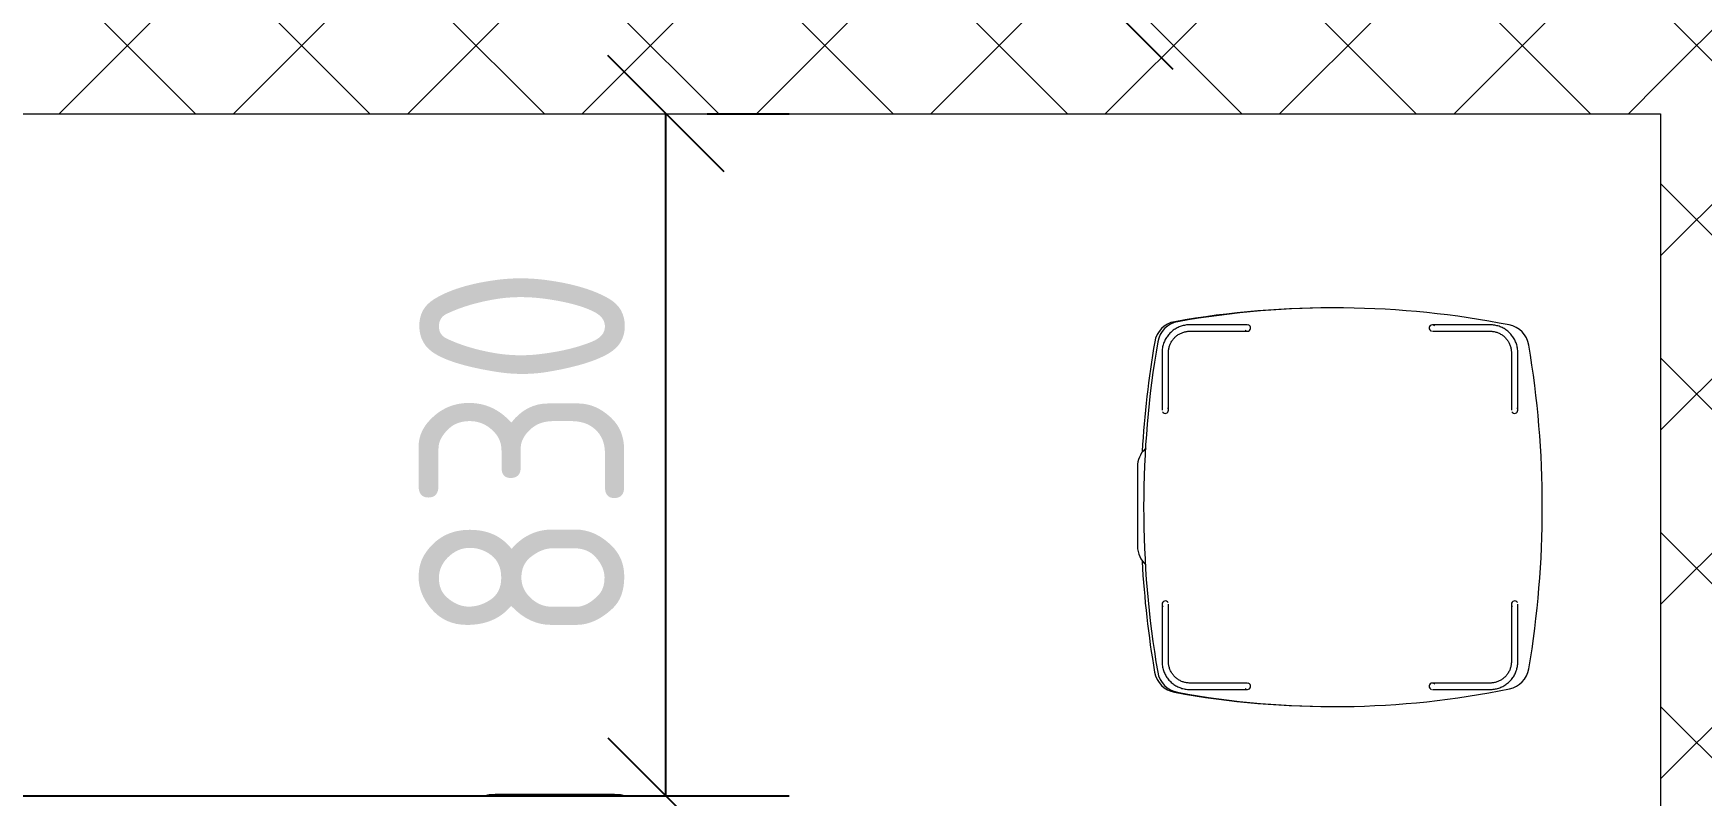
# Model space of a CAD drawing. Header units: millimetres. Extents: x -174154 to -170572, y -111302 to -109817.
# Drawn here: x -172479.88 to -172459.59, y -110582.94 to -110573.66 of the extents above; entities that cross this region are included whole.
import ezdxf

# ---------------------------------------------------------------- set-up
doc = ezdxf.new("R2010")
doc.units = ezdxf.units.MM
doc.linetypes.add('ACAD_ISO02W100', pattern=[15, 12, -3])
doc.layers.get('Defpoints').update_dxf_attribs({"color": 70})
for name, color, linetype, lineweight in [('!Подложка', 252, 'ACAD_ISO02W100', 25), ('Обобщенные модели', 7, 'Continuous', 18), ('Размеры', 7, 'Continuous', 9), ('Специальное оборудование', 7, 'Continuous', 18), ('Стены разрез', 7, 'Continuous', 40)]:
    doc.layers.add(name, color=color, linetype=linetype, lineweight=lineweight)
doc.styles.add('GOST Common', font='GOST Common.ttf', dxfattribs={"width": 0.9, "height": 250})
doc.dimstyles.new('ADSK_Проверочный', dxfattribs={"dimscale": 304.8, "dimtxt": 251.4287490705518, "dimasz": 0.4639107611548557, "dimexe": 0.4921259842519685, "dimexo": 0.4921259842519685, "dimgap": 0.1640419947506562, "dimtad": 1, "dimdec": 0, "dimdsep": 46, "dimtxsty": 'GOST Common', "dimblk1": 'OBLIQUE', "dimblk2": 'OBLIQUE', "dimsah": 1, "dimcen": 0.09, "dimazin": 0, "dimtfac": 1, "dimtdec": 4, "dimtix": 1, "dimtmove": 0, "dimatfit": 3, "dimfxl": 1, "dimtvp": 1, "dimtolj": 1, "dimtzin": 0, "dimarcsym": 2})
pattern_1 = [(45, (30280.00000000015, 12304.99999999978), (-106.0660171779821, 106.0660171779821), []), (135, (30280.00000000015, 12304.99999999978), (-106.0660171779821, -106.0660171779821), [])]

# ---------------------------------------------------------------- blocks, each defined once
blk = doc.blocks.new('Medical_All_ARJO_Bedside-Cabinet - Medical_All_ARJO_Bedside-Cabinet-V1-В_АР_ПЭ_02 Этаж')
at = {"layer": 'Обобщенные модели'}
for p, q in [((-137.0000000000035, 216.4161831667518), (-188.0000000000092, 216.4161831667518)), ((-188.0000000000092, 208.5838168333119), (-137.0000000000035, 208.5838168333119)), ((188.0000000000006, 216.4161831667518), (137.0000000000035, 216.4161831667518)), ((137.0000000000035, 208.5838168333119), (188.0000000000006, 208.5838168333119)), ((-221.9161831667245, 182.5000000000365), (-221.9161831667245, 131.5000000000308)), ((-214.083816833289, 131.5000000000308), (-214.083816833289, 182.5000000000365)), ((214.0838168332803, 182.5000000000321), (214.0838168332803, 131.5000000000308)), ((221.9161831667245, 131.5000000000308), (221.9161831667245, 182.5000000000321)), ((-221.9161831667245, -131.4999999999701), (-221.9161831667245, -182.4999999999672)), ((-214.083816833289, -182.4999999999672), (-214.083816833289, -131.4999999999701)), ((214.0838168332803, -131.4999999999701), (214.0838168332803, -182.4999999999715)), ((221.9161831667245, -182.4999999999715), (221.9161831667245, -131.4999999999701)), ((-137.0000000000035, -208.5838168332469), (-188.0000000000092, -208.5838168332469)), ((-188.0000000000092, -216.4161831666911), (-137.0000000000035, -216.4161831666911)), ((188.0000000000006, -208.5838168332469), (137.0000000000035, -208.5838168332469)), ((137.0000000000035, -216.4161831666911), (188.0000000000006, -216.4161831666911)), ((-72.30106814644323, -235.7113078510162), (-70.50252531694098, -237.5098506805184)), ((-49.28932188134465, -246.296647244922), (47.66725973091008, -246.2966472449216))]:
    blk.add_line(p, q, dxfattribs=at)
at = {"layer": 'Обобщенные модели', "flags": 128}
for points in [[(-188.0000000000092, 216.4161831667518), (-189.3562855829952, 216.3890538377519), (-190.7104013983803, 216.3077092518892), (-192.0601811497075, 216.1722795431497), (-193.4034654773229, 215.982981370181), (-194.7381054128611, 215.7401175696749), (-196.0619658171142, 215.4440766719057), (-197.3729287958625, 215.0953322791517), (-198.6688970879839, 214.6944423080518), (-199.9477974206784, 214.2420480970459), (-201.2075838262215, 213.7388733803537), (-202.4462409151242, 213.185723130191), (-203.661787100245, 212.5834822689674), (-204.8522777670172, 211.933114253572), (-206.0158083843183, 211.2356595341066), (-207.1505175513811, 210.492233889329), (-208.2545899755831, 209.7040266416845), (-209.3262593765657, 208.872298754635), (-210.3638113119115, 207.9983808153641), (-211.3655859198558, 207.0836709061552), (-212.3299805747197, 206.1296323677331), (-213.2554524507754, 205.1377914582401), (-214.1405209904555, 204.1097349115568), (-214.9837702728956, 203.0471073988447), (-215.783851279136, 201.9516088974392), (-216.5394840502242, 200.8249919712591), (-217.2494597349425, 199.6690589670426), (-217.9126425236269, 198.4856591310188), (-218.5279714653044, 197.2766856504798), (-219.0944621649276, 196.0440726250841), (-219.6112083582181, 194.7897919727451), (-220.0773833614872, 193.5158502749277), (-220.492241394198, 192.2242855665926), (-220.8551187719815, 190.917164075757), (-221.1654349684529, 189.5965769179644), (-221.4226935438872, 188.264636750962), (-221.6264829394543, 186.9234743948815), (-221.776477135568, 185.5752354233911), (-221.8724361735417, 184.2220767312354), (-221.9142065393656, 182.8661630836674), (-221.9161831667245, 182.5000000000365)], [(-214.083816833289, 182.5000000000365), (-214.0629525619534, 183.5430744682405), (-214.0003931263037, 184.5844802398096), (-213.8962386081252, 185.6225512876622), (-213.7506556323933, 186.6556269195655), (-213.5638771008361, 187.6820544348852), (-213.3362018192549, 188.7001917685484), (-213.067994019529, 189.7084101180231), (-212.7596827769299, 190.705096549021), (-212.4117613236695, 191.6886565758663), (-212.0247862598543, 192.6575167123321), (-211.5993766630389, 193.6101269888818), (-211.1362130978363, 194.5449634322835), (-210.6360365271249, 195.4605305036416), (-210.0996471267425, 196.3553634909705), (-209.5279030052943, 197.2280308523588), (-208.9217188314158, 198.0771365061982), (-208.282064370455, 198.9013220645757), (-207.6099629331312, 199.69926900641), (-206.906489738335, 200.4697007868167), (-206.1727701931287, 201.2113848792951), (-205.4099780922752, 201.9231347475173), (-204.6193337404, 202.6038117435207), (-203.8021019998064, 203.2523269293238), (-202.9595902669436, 203.8676428189613), (-202.0931463808706, 204.4487750382805), (-201.2041564669644, 204.9947938996949), (-200.294042719442, 205.5048258895016), (-199.3642611261612, 205.9780550653178), (-198.4162991393305, 206.4137243614156), (-197.4516732958949, 206.8111367998575), (-196.4719267914378, 207.1696566055201), (-195.4786270113647, 207.4887102231967), (-194.4733630234163, 207.7677872351496), (-193.4577430355556, 208.0064411777041), (-192.4333918230928, 208.2042902554565), (-191.4019481294492, 208.3610179520927), (-190.3650620445099, 208.4763735367241), (-189.3243923648187, 208.5501724650296), (-188.2816039398609, 208.5822966744663), (-188.0000000000092, 208.5838168333119)], [(-118.0000000000078, 216.4161831667518), (-118.0151979734456, 216.4161831667518), (-118.0607675802558, 216.4161831667518), (-118.1366359187741, 216.4161831667518), (-118.2426816158641, 216.4161831667518), (-118.3787350210198, 216.4161831667518), (-118.5445784778182, 216.4161831667518), (-118.7399466721004, 216.4161831667518), (-118.9645270564379, 216.4161831667518), (-119.217960350123, 216.4161831667518), (-119.4998411139543, 216.4161831667518), (-119.8097183988225, 216.4161831667518), (-120.1470964672029, 216.4161831667518), (-120.5114355861347, 216.4161831667518), (-120.9021528907513, 216.4161831667518), (-121.3186233167238, 216.4161831667518), (-121.7601806002074, 216.4161831667518), (-122.2261183437367, 216.4161831667518), (-122.7156911463327, 216.4161831667518), (-123.2281157959298, 216.4161831667518), (-123.7625725224087, 216.4161831667518), (-124.3182063090184, 216.4161831667518), (-124.8941282602275, 216.4161831667518), (-125.48941702378, 216.4161831667518), (-126.1031202646337, 216.4161831667518), (-126.7342561885107, 216.4161831667518), (-127.3818151125831, 216.4161831667518), (-128.0447610807038, 216.4161831667518), (-128.7220335207477, 216.4161831667518), (-129.4125489412907, 216.4161831667518), (-130.1152026649517, 216.4161831667518), (-130.8288705956654, 216.4161831667518), (-131.552411016996, 216.4161831667518), (-132.2846664186138, 216.4161831667518), (-133.0244653480663, 216.4161831667518), (-133.7706242849016, 216.4161831667518), (-134.521949533979, 216.4161831667518), (-135.2772391351872, 216.4161831667518), (-136.0352847862703, 216.4161831667518), (-136.7948737759011, 216.4161831667518), (-137.0000000000035, 216.4161831667518)], [(-137.0000000000035, 208.5838168333119), (-136.2402026504594, 208.5838168333119), (-135.4816208145899, 208.5838168333119), (-134.7254680615088, 208.5838168333119), (-133.9729540743359, 208.5838168333119), (-133.225282714896, 208.5838168333119), (-132.4836500978884, 208.5838168333119), (-131.7492426772866, 208.5838168333119), (-131.023235348298, 208.5838168333119), (-130.306789567775, 208.5838168333119), (-129.6010514961445, 208.5838168333119), (-128.9071501637509, 208.5838168333119), (-128.2261956647192, 208.5838168333119), (-127.5592773809761, 208.5838168333119), (-126.9074622395088, 208.5838168333119), (-126.2717930054983, 208.5838168333119), (-125.6532866141148, 208.5838168333119), (-125.0529325436527, 208.5838168333119), (-124.4716912325521, 208.5838168333119), (-123.910492542906, 208.5838168333119), (-123.3702342729122, 208.5838168333119), (-122.8517807205586, 208.5838168333119), (-122.3559613009234, 208.5838168333119), (-121.8835692193072, 208.5838168333119), (-121.4353602022863, 208.5838168333119), (-121.0120512886525, 208.5838168333119), (-120.6143196823794, 208.5838168333119), (-120.2428016691927, 208.5838168333119), (-119.8980915986486, 208.5838168333119), (-119.5807409333419, 208.5838168333119), (-119.2912573666293, 208.5838168333119), (-119.0301040104618, 208.5838168333119), (-118.7976986545127, 208.5838168333119), (-118.5944130977545, 208.5838168333119), (-118.4205725537304, 208.5838168333119), (-118.2764551302241, 208.5838168333119), (-118.1622913843656, 208.5838168333119), (-118.0782639537899, 208.5838168333119), (-118.0245072644702, 208.5838168333119), (-118.0011073156347, 208.5838168333119)], [(117.9999999999992, 208.5838168333119), (118.0151979734456, 208.5838168333119), (118.0607675802558, 208.5838168333119), (118.1366359187827, 208.5838168333119), (118.2426816158728, 208.5838168333119), (118.3787350210198, 208.5838168333119), (118.5445784778182, 208.5838168333119), (118.7399466721004, 208.5838168333119), (118.9645270564379, 208.5838168333119), (119.2179603501143, 208.5838168333119), (119.4998411139456, 208.5838168333119), (119.8097183988225, 208.5838168333119), (120.1470964671943, 208.5838168333119), (120.5114355861261, 208.5838168333119), (120.9021528907426, 208.5838168333119), (121.3186233167152, 208.5838168333119), (121.7601806001987, 208.5838168333119), (122.226118343728, 208.5838168333119), (122.715691146324, 208.5838168333119), (123.2281157959211, 208.5838168333119), (123.7625725224087, 208.5838168333119), (124.3182063090184, 208.5838168333119), (124.8941282602275, 208.5838168333119), (125.4894170237713, 208.5838168333119), (126.103120264625, 208.5838168333119), (126.734256188502, 208.5838168333119), (127.3818151125744, 208.5838168333119), (128.0447610807038, 208.5838168333119), (128.722033520739, 208.5838168333119), (129.4125489412821, 208.5838168333119), (130.115202664943, 208.5838168333119), (130.8288705956654, 208.5838168333119), (131.552411016996, 208.5838168333119), (132.2846664186051, 208.5838168333119), (133.0244653480663, 208.5838168333119), (133.7706242848929, 208.5838168333119), (134.521949533979, 208.5838168333119), (135.2772391351785, 208.5838168333119), (136.0352847862617, 208.5838168333119), (136.7948737758925, 208.5838168333119), (137.0000000000035, 208.5838168333119)], [(137.0000000000035, 216.4161831667518), (136.2402026504594, 216.4161831667518), (135.4816208145812, 216.4161831667518), (134.7254680615175, 216.4161831667518), (133.9729540743272, 216.4161831667518), (133.225282714896, 216.4161831667518), (132.4836500978884, 216.4161831667518), (131.7492426772779, 216.4161831667518), (131.023235348298, 216.4161831667518), (130.306789567775, 216.4161831667518), (129.6010514961359, 216.4161831667518), (128.9071501637509, 216.4161831667518), (128.2261956647105, 216.4161831667518), (127.5592773809674, 216.4161831667518), (126.9074622395088, 216.4161831667518), (126.2717930054983, 216.4161831667518), (125.6532866141148, 216.4161831667518), (125.052932543644, 216.4161831667518), (124.4716912325434, 216.4161831667518), (123.9104925428973, 216.4161831667518), (123.3702342729122, 216.4161831667518), (122.85178072055, 216.4161831667518), (122.3559613009234, 216.4161831667518), (121.8835692193159, 216.4161831667518), (121.4353602022776, 216.4161831667518), (121.0120512886525, 216.4161831667518), (120.6143196823794, 216.4161831667518), (120.2428016691841, 216.4161831667518), (119.8980915986486, 216.4161831667518), (119.5807409333332, 216.4161831667518), (119.2912573666206, 216.4161831667518), (119.0301040104618, 216.4161831667518), (118.7976986545041, 216.4161831667518), (118.5944130977545, 216.4161831667518), (118.4205725537304, 216.4161831667518), (118.2764551302241, 216.4161831667518), (118.162291384357, 216.4161831667518), (118.0782639537812, 216.4161831667518), (118.0245072644702, 216.4161831667518), (118.001107315626, 216.4161831667518)], [(221.9161831667245, 182.5000000000321), (221.8890538377203, 183.8562855830224), (221.8077092518663, 185.2104013984032), (221.6722795431268, 186.5601811497347), (221.4829813701538, 187.9034654773544), (221.2401175696477, 189.2381054128883), (220.9440766718742, 190.5619658171458), (220.5953322791158, 191.8729287958898), (220.1944423080289, 193.1688970880154), (219.7420480970143, 194.4477974207057), (219.2388733803265, 195.707583826253), (218.6857231301681, 196.9462409151471), (218.0834822689359, 198.1617871002722), (217.4331142535404, 199.3522777670444), (216.7356595340707, 200.5158083843498), (215.9922338892975, 201.6505175514084), (215.2040266416486, 202.7545899756103), (214.3722987546034, 203.8262593765973), (213.4983808153369, 204.863811311943), (212.5836709061323, 205.865585919883), (211.6296323676972, 206.8299805747426), (210.6377914582129, 207.7554524507983), (209.6097349115209, 208.6405209904828), (208.5471073988132, 209.4837702729229), (207.4516088974033, 210.2838512791589), (206.3249919712232, 211.0394840502558), (205.169058967011, 211.7494597349698), (203.9856591309828, 212.4126425236584), (202.7766856504482, 213.0279714653316), (201.5440726250568, 213.5944621649505), (200.2897919727178, 214.1112083582366), (199.0158502749048, 214.5773833615144), (197.7242855665611, 214.9922413942209), (196.4171640757254, 215.3551187720088), (195.0965769179284, 215.6654349684758), (193.7646367509304, 215.9226935439144), (192.4234743948413, 216.1264829394729), (191.0752354233595, 216.2764771355952), (189.7220767312038, 216.372436173569), (188.3661630836401, 216.4142065393928), (188.0000000000006, 216.4161831667518)], [(188.0000000000006, 208.5838168333119), (189.0430744682089, 208.562952561972), (190.0844802397824, 208.5003931263309), (191.1225512876393, 208.3962386081438), (192.1556269195339, 208.2506556324205), (193.1820544348493, 208.063877100859), (194.2001917685169, 207.8362018192821), (195.2084101179915, 207.5679940195563), (196.2050965489937, 207.2596827769572), (197.1886565758348, 206.9117613236924), (198.1575167123049, 206.5247862598815), (199.1101269888546, 206.0993766630704), (200.0449634322476, 205.6362130978549), (200.9605305036143, 205.1360365271522), (201.8553634909303, 204.5996471267654), (202.7280308523316, 204.0279030053173), (203.5771365061709, 203.4217188314387), (204.4013220645398, 202.7820643704866), (205.1992690063828, 202.1099629331497), (205.9697007867851, 201.4064897383666), (206.7113848792678, 200.6727701931603), (207.4231347474814, 199.9099780922981), (208.1038117434891, 199.1193337404229), (208.7523269292879, 198.3021019998293), (209.367642818934, 197.4595902669708), (209.9487750382489, 196.5931463808935), (210.4947938996633, 195.7041564669873), (211.0048258894701, 194.7940427194692), (211.4780550652862, 193.8642611261885), (211.9137243613927, 192.9162991393534), (212.3111367998302, 191.9516732959178), (212.6696566054929, 190.9719267914651), (212.9887102231652, 189.9786270113876), (213.267787235118, 188.9733630234522), (213.5064411776769, 187.9577430355828), (213.7042902554293, 186.93339182312), (213.8610179520655, 185.9019481294721), (213.9763735366926, 184.8650620445328), (214.0501724650067, 183.8243923648417), (214.0822966744391, 182.7816039398881), (214.0838168332803, 182.5000000000321)], [(-221.9161831667245, 131.5000000000308), (-221.9161831667245, 130.7402026504866), (-221.9161831667245, 129.9816208146214), (-221.9161831667245, 129.2254680615404), (-221.9161831667245, 128.4729540743631), (-221.9161831667245, 127.7252827149233), (-221.9161831667245, 126.9836500979156), (-221.9161831667245, 126.2492426773138), (-221.9161831667245, 125.5232353483253), (-221.9161831667245, 124.8067895678066), (-221.9161831667245, 124.1010514961675), (-221.9161831667245, 123.4071501637781), (-221.9161831667245, 122.7261956647421), (-221.9161831667245, 122.0592773810033), (-221.9161831667245, 121.407462239536), (-221.9161831667245, 120.7717930055299), (-221.9161831667245, 120.1532866141464), (-221.9161831667245, 119.5529325436842), (-221.9161831667245, 118.971691232575), (-221.9161831667245, 118.4104925429332), (-221.9161831667245, 117.8702342729394), (-221.9161831667245, 117.3517807205859), (-221.9161831667245, 116.8559613009507), (-221.9161831667245, 116.3835692193431), (-221.9161831667245, 115.9353602023135), (-221.9161831667245, 115.512051288684), (-221.9161831667245, 115.114319682411), (-221.9161831667245, 114.74280166922), (-221.9161831667245, 114.3980915986802), (-221.9161831667245, 114.0807409333691), (-221.9161831667245, 113.7912573666565), (-221.9161831667245, 113.5301040104933), (-221.9161831667245, 113.29769865454), (-221.9161831667245, 113.0944130977861), (-221.9161831667245, 112.920572553762), (-221.9161831667245, 112.7764551302513), (-221.9161831667245, 112.6622913843885), (-221.9161831667245, 112.5782639538171), (-221.9161831667245, 112.5245072644974), (-221.9161831667245, 112.5011073156619)], [(-214.083816833289, 112.5000000000307), (-214.083816833289, 112.5151979734728), (-214.083816833289, 112.5607675802831), (-214.083816833289, 112.63663591881), (-214.083816833289, 112.7426816158957), (-214.083816833289, 112.8787350210514), (-214.083816833289, 113.0445784778454), (-214.083816833289, 113.2399466721276), (-214.083816833289, 113.4645270564651), (-214.083816833289, 113.7179603501545), (-214.083816833289, 113.9998411139772), (-214.083816833289, 114.3097183988541), (-214.083816833289, 114.6470964672259), (-214.083816833289, 115.0114355861533), (-214.083816833289, 115.4021528907785), (-214.083816833289, 115.8186233167511), (-214.083816833289, 116.2601806002303), (-214.083816833289, 116.7261183437639), (-214.083816833289, 117.2156911463556), (-214.083816833289, 117.7281157959527), (-214.083816833289, 118.262572522436), (-214.083816833289, 118.8182063090456), (-214.083816833289, 119.394128260259), (-214.083816833289, 119.9894170238072), (-214.083816833289, 120.6031202646523), (-214.083816833289, 121.2342561885379), (-214.083816833289, 121.8818151126103), (-214.083816833289, 122.5447610807311), (-214.083816833289, 123.2220335207749), (-214.083816833289, 123.9125489413137), (-214.083816833289, 124.6152026649746), (-214.083816833289, 125.3288705956969), (-214.083816833289, 126.0524110170233), (-214.083816833289, 126.7846664186367), (-214.083816833289, 127.5244653480935), (-214.083816833289, 128.2706242849288), (-214.083816833289, 129.0219495340062), (-214.083816833289, 129.7772391352101), (-214.083816833289, 130.5352847862932), (-214.083816833289, 131.294873775924), (-214.083816833289, 131.5000000000308)], [(214.0838168332803, 131.5000000000308), (214.0838168332803, 130.7402026504823), (214.0838168332803, 129.9816208146171), (214.0838168332803, 129.2254680615404), (214.0838168332803, 128.4729540743588), (214.0838168332803, 127.7252827149233), (214.0838168332803, 126.9836500979156), (214.0838168332803, 126.2492426773138), (214.0838168332803, 125.5232353483253), (214.0838168332803, 124.8067895678022), (214.0838168332803, 124.1010514961675), (214.0838168332803, 123.4071501637781), (214.0838168332803, 122.7261956647421), (214.0838168332803, 122.0592773810033), (214.0838168332803, 121.407462239536), (214.0838168332803, 120.7717930055256), (214.0838168332803, 120.153286614142), (214.0838168332803, 119.5529325436799), (214.0838168332803, 118.9716912325707), (214.0838168332803, 118.4104925429332), (214.0838168332803, 117.8702342729394), (214.0838168332803, 117.3517807205859), (214.0838168332803, 116.8559613009507), (214.0838168332803, 116.3835692193431), (214.0838168332803, 115.9353602023135), (214.0838168332803, 115.512051288684), (214.0838168332803, 115.114319682411), (214.0838168332803, 114.7428016692156), (214.0838168332803, 114.3980915986802), (214.0838168332803, 114.0807409333691), (214.0838168332803, 113.7912573666522), (214.0838168332803, 113.530104010489), (214.0838168332803, 113.2976986545357), (214.0838168332803, 113.0944130977818), (214.0838168332803, 112.9205725537577), (214.0838168332803, 112.776455130247), (214.0838168332803, 112.6622913843885), (214.0838168332803, 112.5782639538128), (214.0838168332803, 112.5245072644931), (214.0838168332803, 112.5011073156619)], [(221.9161831667245, 112.5000000000307), (221.9161831667245, 112.5151979734728), (221.9161831667245, 112.5607675802831), (221.9161831667245, 112.63663591881), (221.9161831667245, 112.7426816158957), (221.9161831667245, 112.8787350210514), (221.9161831667245, 113.0445784778454), (221.9161831667245, 113.2399466721276), (221.9161831667245, 113.4645270564651), (221.9161831667245, 113.7179603501502), (221.9161831667245, 113.9998411139772), (221.9161831667245, 114.3097183988541), (221.9161831667245, 114.6470964672259), (221.9161831667245, 115.0114355861533), (221.9161831667245, 115.4021528907785), (221.9161831667245, 115.8186233167467), (221.9161831667245, 116.2601806002303), (221.9161831667245, 116.7261183437596), (221.9161831667245, 117.2156911463556), (221.9161831667245, 117.7281157959527), (221.9161831667245, 118.262572522436), (221.9161831667245, 118.8182063090456), (221.9161831667245, 119.394128260259), (221.9161831667245, 119.9894170238072), (221.9161831667245, 120.6031202646523), (221.9161831667245, 121.2342561885379), (221.9161831667245, 121.8818151126103), (221.9161831667245, 122.5447610807311), (221.9161831667245, 123.2220335207749), (221.9161831667245, 123.9125489413093), (221.9161831667245, 124.6152026649746), (221.9161831667245, 125.3288705956969), (221.9161831667245, 126.0524110170233), (221.9161831667245, 126.7846664186367), (221.9161831667245, 127.5244653480935), (221.9161831667245, 128.2706242849288), (221.9161831667245, 129.0219495340062), (221.9161831667245, 129.7772391352101), (221.9161831667245, 130.5352847862932), (221.9161831667245, 131.294873775924), (221.9161831667245, 131.5000000000308)], [(-221.9161831667245, -112.4999999999701), (-221.9161831667245, -112.5151979734122), (-221.9161831667245, -112.5607675802181), (-221.9161831667245, -112.636635918745), (-221.9161831667245, -112.742681615835), (-221.9161831667245, -112.8787350209864), (-221.9161831667245, -113.0445784777805), (-221.9161831667245, -113.2399466720627), (-221.9161831667245, -113.4645270564002), (-221.9161831667245, -113.7179603500852), (-221.9161831667245, -113.9998411139166), (-221.9161831667245, -114.3097183987891), (-221.9161831667245, -114.6470964671609), (-221.9161831667245, -115.0114355860927), (-221.9161831667245, -115.4021528907135), (-221.9161831667245, -115.8186233166818), (-221.9161831667245, -116.2601806001653), (-221.9161831667245, -116.7261183436989), (-221.9161831667245, -117.2156911462907), (-221.9161831667245, -117.728115795892), (-221.9161831667245, -118.262572522371), (-221.9161831667245, -118.818206308985), (-221.9161831667245, -119.3941282601984), (-221.9161831667245, -119.9894170237423), (-221.9161831667245, -120.6031202645917), (-221.9161831667245, -121.234256188473), (-221.9161831667245, -121.8818151125454), (-221.9161831667245, -122.5447610806661), (-221.9161831667245, -123.2220335207099), (-221.9161831667245, -123.9125489412487), (-221.9161831667245, -124.615202664914), (-221.9161831667245, -125.328870595632), (-221.9161831667245, -126.0524110169627), (-221.9161831667245, -126.784666418576), (-221.9161831667245, -127.5244653480328), (-221.9161831667245, -128.2706242848639), (-221.9161831667245, -129.0219495339456), (-221.9161831667245, -129.7772391351452), (-221.9161831667245, -130.5352847862326), (-221.9161831667245, -131.2948737758591), (-221.9161831667245, -131.4999999999701)], [(-214.083816833289, -131.4999999999701), (-214.083816833289, -130.7402026504216), (-214.083816833289, -129.9816208145521), (-214.083816833289, -129.2254680614798), (-214.083816833289, -128.4729540742981), (-214.083816833289, -127.7252827148626), (-214.083816833289, -126.983650097855), (-214.083816833289, -126.2492426772489), (-214.083816833289, -125.5232353482646), (-214.083816833289, -124.8067895677416), (-214.083816833289, -124.1010514961068), (-214.083816833289, -123.4071501637174), (-214.083816833289, -122.7261956646814), (-214.083816833289, -122.0592773809383), (-214.083816833289, -121.407462239471), (-214.083816833289, -120.7717930054606), (-214.083816833289, -120.1532866140814), (-214.083816833289, -119.5529325436149), (-214.083816833289, -118.97169123251), (-214.083816833289, -118.4104925428682), (-214.083816833289, -117.8702342728787), (-214.083816833289, -117.3517807205252), (-214.083816833289, -116.85596130089), (-214.083816833289, -116.3835692192782), (-214.083816833289, -115.9353602022529), (-214.083816833289, -115.512051288619), (-214.083816833289, -115.114319682346), (-214.083816833289, -114.742801669155), (-214.083816833289, -114.3980915986152), (-214.083816833289, -114.0807409333041), (-214.083816833289, -113.7912573665915), (-214.083816833289, -113.530104010424), (-214.083816833289, -113.2976986544707), (-214.083816833289, -113.0944130977211), (-214.083816833289, -112.920572553697), (-214.083816833289, -112.7764551301863), (-214.083816833289, -112.6622913843279), (-214.083816833289, -112.5782639537522), (-214.083816833289, -112.5245072644324), (-214.083816833289, -112.5011073156013)], [(214.0838168332803, -112.4999999999701), (214.0838168332803, -112.5151979734122), (214.0838168332803, -112.5607675802181), (214.0838168332803, -112.636635918745), (214.0838168332803, -112.742681615835), (214.0838168332803, -112.8787350209864), (214.0838168332803, -113.0445784777805), (214.0838168332803, -113.2399466720627), (214.0838168332803, -113.4645270564002), (214.0838168332803, -113.7179603500896), (214.0838168332803, -113.9998411139166), (214.0838168332803, -114.3097183987891), (214.0838168332803, -114.6470964671609), (214.0838168332803, -115.0114355860927), (214.0838168332803, -115.4021528907135), (214.0838168332803, -115.8186233166861), (214.0838168332803, -116.2601806001653), (214.0838168332803, -116.7261183437033), (214.0838168332803, -117.2156911462907), (214.0838168332803, -117.728115795892), (214.0838168332803, -118.262572522371), (214.0838168332803, -118.818206308985), (214.0838168332803, -119.3941282601984), (214.0838168332803, -119.9894170237423), (214.0838168332803, -120.6031202645917), (214.0838168332803, -121.234256188473), (214.0838168332803, -121.8818151125454), (214.0838168332803, -122.5447610806661), (214.0838168332803, -123.2220335207099), (214.0838168332803, -123.912548941253), (214.0838168332803, -124.615202664914), (214.0838168332803, -125.328870595632), (214.0838168332803, -126.0524110169627), (214.0838168332803, -126.784666418576), (214.0838168332803, -127.5244653480328), (214.0838168332803, -128.2706242848639), (214.0838168332803, -129.0219495339456), (214.0838168332803, -129.7772391351452), (214.0838168332803, -130.5352847862326), (214.0838168332803, -131.2948737758591), (214.0838168332803, -131.4999999999701)], [(221.9161831667245, -131.4999999999701), (221.9161831667245, -130.740202650426), (221.9161831667245, -129.9816208145565), (221.9161831667245, -129.2254680614798), (221.9161831667245, -128.4729540743025), (221.9161831667245, -127.7252827148626), (221.9161831667245, -126.983650097855), (221.9161831667245, -126.2492426772489), (221.9161831667245, -125.5232353482646), (221.9161831667245, -124.8067895677459), (221.9161831667245, -124.1010514961068), (221.9161831667245, -123.4071501637174), (221.9161831667245, -122.7261956646814), (221.9161831667245, -122.0592773809383), (221.9161831667245, -121.407462239471), (221.9161831667245, -120.7717930054649), (221.9161831667245, -120.1532866140857), (221.9161831667245, -119.5529325436192), (221.9161831667245, -118.9716912325144), (221.9161831667245, -118.4104925428682), (221.9161831667245, -117.8702342728787), (221.9161831667245, -117.3517807205252), (221.9161831667245, -116.85596130089), (221.9161831667245, -116.3835692192782), (221.9161831667245, -115.9353602022529), (221.9161831667245, -115.512051288619), (221.9161831667245, -115.114319682346), (221.9161831667245, -114.7428016691593), (221.9161831667245, -114.3980915986152), (221.9161831667245, -114.0807409333041), (221.9161831667245, -113.7912573665959), (221.9161831667245, -113.5301040104284), (221.9161831667245, -113.297698654475), (221.9161831667245, -113.0944130977255), (221.9161831667245, -112.9205725537014), (221.9161831667245, -112.7764551301907), (221.9161831667245, -112.6622913843279), (221.9161831667245, -112.5782639537565), (221.9161831667245, -112.5245072644324), (221.9161831667245, -112.5011073156013)], [(-221.9161831667245, -182.4999999999672), (-221.889053837729, -183.8562855829618), (-221.8077092518663, -185.2104013983426), (-221.6722795431268, -186.5601811496741), (-221.4829813701624, -187.9034654772895), (-221.2401175696477, -189.2381054128277), (-220.9440766718742, -190.5619658170808), (-220.5953322791245, -191.8729287958248), (-220.1944423080289, -193.1688970879505), (-219.7420480970229, -194.4477974206407), (-219.2388733803265, -195.7075838261881), (-218.6857231301681, -196.9462409150821), (-218.0834822689359, -198.1617871002073), (-217.4331142535404, -199.3522777669837), (-216.7356595340794, -200.5158083842892), (-215.9922338892975, -201.6505175513434), (-215.2040266416572, -202.7545899755454), (-214.372298754612, -203.8262593765323), (-213.4983808153369, -204.8638113118824), (-212.5836709061323, -205.8655859198224), (-211.6296323677059, -206.829980574682), (-210.6377914582129, -207.7554524507376), (-209.6097349115296, -208.6405209904178), (-208.5471073988132, -209.4837702728579), (-207.451608897412, -210.2838512790983), (-206.3249919712318, -211.0394840501908), (-205.169058967011, -211.7494597349091), (-203.9856591309915, -212.4126425235978), (-202.7766856504569, -213.027971465271), (-201.5440726250568, -213.5944621648898), (-200.2897919727178, -214.111208358176), (-199.0158502749048, -214.5773833614495), (-197.7242855665697, -214.9922413941603), (-196.4171640757341, -215.3551187719481), (-195.0965769179371, -215.6654349684152), (-193.7646367509304, -215.9226935438538), (-192.42347439485, -216.1264829394122), (-191.0752354233595, -216.2764771355346), (-189.7220767312038, -216.372436173504), (-188.3661630836401, -216.4142065393322), (-188.0000000000092, -216.4161831666911)], [(-188.0000000000092, -208.5838168332469), (-189.0430744682176, -208.562952561907), (-190.0844802397824, -208.5003931262703), (-191.1225512876393, -208.3962386080788), (-192.1556269195339, -208.2506556323556), (-193.182054434858, -208.0638771007984), (-194.2001917685255, -207.8362018192171), (-195.2084101180002, -207.5679940194956), (-196.2050965489937, -207.2596827768965), (-197.1886565758434, -206.9117613236318), (-198.1575167123135, -206.5247862598209), (-199.1101269888546, -206.0993766630055), (-200.0449634322562, -205.6362130977942), (-200.9605305036143, -205.1360365270872), (-201.855363490939, -204.5996471267004), (-202.7280308523402, -204.0279030052566), (-203.5771365061796, -203.4217188313738), (-204.4013220645484, -202.7820643704216), (-205.1992690063915, -202.1099629330891), (-205.9697007867938, -201.4064897383016), (-206.7113848792765, -200.6727701930996), (-207.4231347474901, -199.9099780922375), (-208.1038117434977, -199.1193337403622), (-208.7523269292966, -198.3021019997686), (-209.367642818934, -197.4595902669058), (-209.9487750382576, -196.5931463808329), (-210.4947938996719, -195.7041564669223), (-211.0048258894787, -194.7940427194086), (-211.4780550652949, -193.8642611261278), (-211.9137243613927, -192.9162991392884), (-212.3111367998389, -191.9516732958572), (-212.6696566054929, -190.9719267914001), (-212.9887102231738, -189.9786270113227), (-213.2677872351267, -188.9733630233872), (-213.5064411776769, -187.9577430355222), (-213.7042902554379, -186.933391823055), (-213.8610179520741, -185.9019481294115), (-213.9763735367012, -184.8650620444722), (-214.0501724650067, -183.8243923647767), (-214.0822966744391, -182.7816039398232), (-214.083816833289, -182.4999999999672)], [(188.0000000000006, -216.4161831666911), (189.3562855829952, -216.3890538376913), (190.7104013983717, -216.3077092518242), (192.0601811497075, -216.1722795430891), (193.4034654773229, -215.9829813701204), (194.7381054128524, -215.7401175696143), (196.0619658171142, -215.4440766718407), (197.3729287958539, -215.0953322790911), (198.6688970879839, -214.6944423079912), (199.9477974206697, -214.2420480969809), (201.2075838262215, -213.738873380293), (202.4462409151156, -213.1857231301304), (203.661787100245, -212.5834822689025), (204.8522777670172, -211.9331142535113), (206.0158083843183, -211.2356595340417), (207.1505175513725, -210.492233889264), (208.2545899755744, -209.7040266416238), (209.3262593765657, -208.87229875457), (210.3638113119115, -207.9983808153035), (211.3655859198558, -207.0836709060946), (212.329980574711, -206.1296323676725), (213.2554524507754, -205.1377914581795), (214.1405209904555, -204.1097349114919), (214.9837702728956, -203.0471073987797), (215.7838512791274, -201.9516088973786), (216.5394840502242, -200.8249919711941), (217.2494597349425, -199.6690589669819), (217.9126425236269, -198.4856591309581), (218.5279714653044, -197.2766856504148), (219.0944621649276, -196.0440726250234), (219.6112083582094, -194.7897919726844), (220.0773833614872, -193.5158502748627), (220.4922413941894, -192.224285566532), (220.8551187719815, -190.9171640756963), (221.1654349684443, -189.5965769179037), (221.4226935438872, -188.264636750897), (221.6264829394456, -186.9234743948166), (221.776477135568, -185.5752354233261), (221.8724361735417, -184.2220767311748), (221.9142065393656, -182.8661630836068), (221.9161831667245, -182.4999999999715)], [(214.0838168332803, -182.4999999999715), (214.0629525619447, -183.5430744681799), (214.0003931263037, -184.584480239749), (213.8962386081165, -185.6225512876015), (213.7506556323846, -186.6556269195048), (213.5638771008275, -187.6820544348202), (213.3362018192462, -188.7001917684878), (213.067994019529, -189.7084101179625), (212.7596827769299, -190.705096548956), (212.4117613236609, -191.6886565758013), (212.0247862598543, -192.6575167122672), (211.5993766630302, -193.6101269888212), (211.1362130978276, -194.5449634322185), (210.6360365271249, -195.4605305035809), (210.0996471267339, -196.3553634909055), (209.5279030052943, -197.2280308522982), (208.9217188314072, -198.0771365061375), (208.282064370455, -198.9013220645107), (207.6099629331225, -199.6992690063451), (206.9064897383264, -200.4697007867517), (206.1727701931287, -201.2113848792301), (205.4099780922666, -201.9231347474523), (204.6193337403913, -202.60381174346), (203.8021019997977, -203.2523269292631), (202.9595902669436, -203.8676428189006), (202.093146380862, -204.4487750382198), (201.2041564669557, -204.9947938996342), (200.294042719442, -205.5048258894367), (199.3642611261526, -205.9780550652572), (198.4162991393305, -206.413724361355), (197.4516732958863, -206.8111367997968), (196.4719267914378, -207.1696566054595), (195.4786270113647, -207.4887102231318), (194.4733630234163, -207.7677872350846), (193.4577430355469, -208.0064411776435), (192.4333918230928, -208.2042902553959), (191.4019481294406, -208.3610179520277), (190.3650620445099, -208.4763735366592), (189.3243923648187, -208.5501724649647), (188.2816039398609, -208.5822966744014), (188.0000000000006, -208.5838168332469)], [(-118.0000000000078, -208.5838168332469), (-118.0151979734456, -208.5838168332469), (-118.0607675802645, -208.5838168332469), (-118.1366359187827, -208.5838168332469), (-118.2426816158728, -208.5838168332469), (-118.3787350210198, -208.5838168332469), (-118.5445784778182, -208.5838168332469), (-118.7399466721004, -208.5838168332469), (-118.9645270564379, -208.5838168332469), (-119.217960350123, -208.5838168332469), (-119.4998411139543, -208.5838168332469), (-119.8097183988225, -208.5838168332469), (-120.1470964672029, -208.5838168332469), (-120.5114355861347, -208.5838168332469), (-120.9021528907513, -208.5838168332469), (-121.3186233167238, -208.5838168332469), (-121.7601806002074, -208.5838168332469), (-122.2261183437367, -208.5838168332469), (-122.7156911463327, -208.5838168332469), (-123.2281157959298, -208.5838168332469), (-123.7625725224087, -208.5838168332469), (-124.3182063090184, -208.5838168332469), (-124.8941282602275, -208.5838168332469), (-125.48941702378, -208.5838168332469), (-126.1031202646337, -208.5838168332469), (-126.7342561885107, -208.5838168332469), (-127.3818151125831, -208.5838168332469), (-128.0447610807038, -208.5838168332469), (-128.7220335207477, -208.5838168332469), (-129.4125489412907, -208.5838168332469), (-130.1152026649517, -208.5838168332469), (-130.8288705956654, -208.5838168332469), (-131.552411016996, -208.5838168332469), (-132.2846664186138, -208.5838168332469), (-133.0244653480663, -208.5838168332469), (-133.7706242849016, -208.5838168332469), (-134.521949533979, -208.5838168332469), (-135.2772391351872, -208.5838168332469), (-136.0352847862703, -208.5838168332469), (-136.7948737759011, -208.5838168332469), (-137.0000000000035, -208.5838168332469)], [(-137.0000000000035, -216.4161831666911), (-136.2402026504594, -216.4161831666911), (-135.4816208145899, -216.4161831666911), (-134.7254680615175, -216.4161831666911), (-133.9729540743359, -216.4161831666911), (-133.225282714896, -216.4161831666911), (-132.483650097897, -216.4161831666911), (-131.7492426772866, -216.4161831666911), (-131.023235348298, -216.4161831666911), (-130.306789567775, -216.4161831666911), (-129.6010514961445, -216.4161831666911), (-128.9071501637509, -216.4161831666911), (-128.2261956647192, -216.4161831666911), (-127.5592773809761, -216.4161831666911), (-126.9074622395088, -216.4161831666911), (-126.2717930054983, -216.4161831666911), (-125.6532866141148, -216.4161831666911), (-125.0529325436527, -216.4161831666911), (-124.4716912325521, -216.4161831666911), (-123.910492542906, -216.4161831666911), (-123.3702342729122, -216.4161831666911), (-122.8517807205586, -216.4161831666911), (-122.3559613009321, -216.4161831666911), (-121.8835692193159, -216.4161831666911), (-121.4353602022863, -216.4161831666911), (-121.0120512886525, -216.4161831666911), (-120.6143196823881, -216.4161831666911), (-120.2428016691927, -216.4161831666911), (-119.8980915986486, -216.4161831666911), (-119.5807409333419, -216.4161831666911), (-119.2912573666293, -216.4161831666911), (-119.0301040104618, -216.4161831666911), (-118.7976986545127, -216.4161831666911), (-118.5944130977545, -216.4161831666911), (-118.4205725537304, -216.4161831666911), (-118.2764551302241, -216.4161831666911), (-118.1622913843656, -216.4161831666911), (-118.0782639537899, -216.4161831666911), (-118.0245072644702, -216.4161831666911), (-118.0011073156347, -216.4161831666911)], [(117.9999999999992, -216.4161831666911), (118.0151979734456, -216.4161831666911), (118.0607675802472, -216.4161831666911), (118.1366359187741, -216.4161831666911), (118.2426816158641, -216.4161831666911), (118.3787350210198, -216.4161831666911), (118.5445784778182, -216.4161831666911), (118.7399466721004, -216.4161831666911), (118.9645270564379, -216.4161831666911), (119.2179603501143, -216.4161831666911), (119.4998411139456, -216.4161831666911), (119.8097183988225, -216.4161831666911), (120.1470964671943, -216.4161831666911), (120.5114355861261, -216.4161831666911), (120.9021528907426, -216.4161831666911), (121.3186233167152, -216.4161831666911), (121.7601806001987, -216.4161831666911), (122.226118343728, -216.4161831666911), (122.715691146324, -216.4161831666911), (123.2281157959211, -216.4161831666911), (123.7625725224087, -216.4161831666911), (124.3182063090184, -216.4161831666911), (124.8941282602275, -216.4161831666911), (125.4894170237713, -216.4161831666911), (126.103120264625, -216.4161831666911), (126.734256188502, -216.4161831666911), (127.3818151125744, -216.4161831666911), (128.0447610807038, -216.4161831666911), (128.722033520739, -216.4161831666911), (129.4125489412821, -216.4161831666911), (130.115202664943, -216.4161831666911), (130.8288705956654, -216.4161831666911), (131.552411016996, -216.4161831666911), (132.2846664186051, -216.4161831666911), (133.0244653480663, -216.4161831666911), (133.7706242848929, -216.4161831666911), (134.521949533979, -216.4161831666911), (135.2772391351785, -216.4161831666911), (136.0352847862617, -216.4161831666911), (136.7948737758925, -216.4161831666911), (137.0000000000035, -216.4161831666911)], [(137.0000000000035, -208.5838168332469), (136.2402026504594, -208.5838168332469), (135.4816208145812, -208.5838168332469), (134.7254680615088, -208.5838168332469), (133.9729540743272, -208.5838168332469), (133.225282714896, -208.5838168332469), (132.4836500978797, -208.5838168332469), (131.7492426772779, -208.5838168332469), (131.023235348298, -208.5838168332469), (130.306789567775, -208.5838168332469), (129.6010514961359, -208.5838168332469), (128.9071501637509, -208.5838168332469), (128.2261956647105, -208.5838168332469), (127.5592773809674, -208.5838168332469), (126.9074622395088, -208.5838168332469), (126.2717930054983, -208.5838168332469), (125.6532866141148, -208.5838168332469), (125.052932543644, -208.5838168332469), (124.4716912325434, -208.5838168332469), (123.9104925428973, -208.5838168332469), (123.3702342729122, -208.5838168332469), (122.85178072055, -208.5838168332469), (122.3559613009148, -208.5838168332469), (121.8835692193072, -208.5838168332469), (121.4353602022776, -208.5838168332469), (121.0120512886525, -208.5838168332469), (120.6143196823708, -208.5838168332469), (120.2428016691841, -208.5838168332469), (119.8980915986486, -208.5838168332469), (119.5807409333332, -208.5838168332469), (119.2912573666206, -208.5838168332469), (119.0301040104618, -208.5838168332469), (118.7976986545041, -208.5838168332469), (118.5944130977545, -208.5838168332469), (118.4205725537304, -208.5838168332469), (118.2764551302241, -208.5838168332469), (118.162291384357, -208.5838168332469), (118.0782639537812, -208.5838168332469), (118.0245072644702, -208.5838168332469), (118.001107315626, -208.5838168332469)]]:
    blk.add_lwpolyline(points, dxfattribs=at)
at = {"layer": 'Обобщенные модели'}
for centre, radius, start, end in [((-2.912003737355406e-12, -942.4139720599729), 1188.62499999999, 80.47387393073952, 99.55220205808328), ((-192.2693463012725, 200.1464810880698), 29.99999999999999, 99.55220205809717, 168.7822822267092), ((191.7493335933901, 200.2338668175475), 29.99999999999997, 11.5770011537458, 80.47387393075425), ((848.7903821429366, -6.323468746278066), 1091.336515141606, 168.782282226696, 190.0788928963196), ((-118.0000000000039, 212.4999999999999), 3.916183166719252, 120.0000000000004, 135.0000000000007), ((-118.0000000000039, 212.4999999999999), 3.91618316671925, 299.9999999999994, 89.99999999999959), ((118.0000000000039, 212.4999999999999), 3.91618316671925, 120, 269.9999999999996), ((118.0000000000039, 212.4999999999999), 3.916183166719242, 300.0000000000001, 314.9999999999998), ((-816.2738976452274, -6.261945555941166), 1058.956439915962, 349.5929788589158, 11.57700115373265), ((-218.0000000000063, 112.5000000000002), 3.916183166719236, 134.9999999999988, 179.9999999999987), ((-218.0000000000063, 112.5000000000002), 3.916183166719235, 179.9999999999989, 344.9999999999981), ((218.0000000000063, 112.5000000000002), 3.916183166719227, 135.0000000000022, 180.0000000000019), ((218.0000000000063, 112.5000000000002), 3.916183166719238, 180.0000000000013, 345.0000000000011), ((848.7903821429342, -10.03449668629588), 1091.336515141606, 179.3538881474142, 190.0788928963196), ((-816.2738976452299, -9.972973495958994), 1058.956439915962, 349.5929788589158, 0.6641453521171469), ((-218.0000000000063, -112.5000000000002), 3.916183166719238, 1.663297070217004e-12, 165.0000000000015), ((-218.0000000000063, -112.5000000000002), 3.916183166719227, 315.0000000000018, 1.876527262063475e-12), ((218.0000000000063, -112.5000000000002), 3.916183166719235, 359.9999999999986, 164.9999999999984), ((218.0000000000063, -112.5000000000002), 3.916183166719236, 314.9999999999984, 359.9999999999984), ((-196.1672867392957, -192.0616409595833), 29.99999999999998, 190.0788928963194, 260.2522720821834), ((-196.1672867392982, -195.7726688996011), 30, 190.0788928963195, 260.2522720821833), ((195.7555320340639, -192.1323001247601), 30.00000000000001, 279.7270683812097, 349.5929788589285), ((195.7555320340615, -195.8433280647779), 30.00000000000002, 279.7270683812094, 349.5929788589285), ((4.697318232421474e-12, 949.8360279400837), 1188.625000000065, 260.2522720821977, 279.7270683812242), ((-118.0000000000039, -212.4999999999999), 3.916183166719242, 120.0000000000004, 135.0000000000002), ((-118.0000000000039, -212.4999999999999), 3.91618316671925, 299.9999999999996, 90), ((118.0000000000039, -212.4999999999999), 3.91618316671925, 119.9999999999998, 269.9999999999992), ((118.0000000000039, -212.4999999999999), 3.916183166719252, 300.0000000000001, 315.0000000000003), ((2.2191504240331e-12, 946.1250000000659), 1188.625000000065, 260.2522720821978, 266.7299197664838), ((-49.28932188134458, -216.296647244922), 29.99999999999998, 224.9999999999993, 269.9999999999995), ((47.66725973091016, -216.2966472449216), 29.99999999999998, 269.9999999999994, 319.0729538226735), ((2.2191504240331e-12, 946.1250000000659), 1188.625000000066, 273.1961614441812, 279.7270683812242)]:
    blk.add_arc(centre, radius, start, end, dxfattribs=at)
blk = doc.blocks.new('Medical_All_ARJO_Enterprise-8000_Patient-Bed - Citadel-V15-В_АР_ПЭ_02 Этаж')
at = {"layer": 'Специальное оборудование'}
for p, q in [((-177.583756780616, -515.9550463456553), (-180.3008005576133, -515.9550463456553)), ((-172.9221117669278, -515.9550463456553), (-177.5837567806161, -515.9550463456553)), ((-172.9221117669278, -514.8064161324413), (-172.9221117669278, -515.9550463456552)), ((-172.9221117668928, -515.955046345646), (-27.71378202262784, -515.955046345646)), ((-27.71378202266032, -515.9550463456552), (-27.71378202266032, -514.8064161324413)), ((-23.05213700897236, -515.9550463456553), (-27.71378202266041, -515.9550463456553)), ((-20.33509323197536, -515.9550463456553), (-23.05213700897238, -515.9550463456553))]:
    blk.add_line(p, q, dxfattribs=at)
at = {"layer": 'Специальное оборудование', "flags": 128}
for points in [[(-180.3008005576135, -515.9550463456553), (-181.6894195701683, -515.7392832685676), (-183.0246747328172, -515.1002856913561)], [(-17.61121905677167, -515.1002856913561), (-18.94647421942063, -515.7392832685678), (-20.33509323197543, -515.9550463456553)]]:
    blk.add_lwpolyline(points, dxfattribs=at)
blk = doc.blocks.new('_Oblique')
at = {"color": 0, "linetype": 'ByBlock', "lineweight": -2}
blk.add_line((-0.5, -0.5), (0.5, 0.5), dxfattribs=at)
blk = doc.blocks.new('*D513')
at = {"layer": 'Defpoints', "color": 0, "transparency": 16777216}
for p in [(6966.226063074351, 6639.999999999852), (7066.210961934128, 6639.999999999852), (5577.289678238243, 5139.828844088221)]:
    blk.add_point(p, dxfattribs=at)
at = {"layer": 'Размеры', "color": 0, "lineweight": -2, "transparency": 16777216}
for p, q in [((7066.210961934129, 5139.828844088222), (7066.210961934128, 6639.999999999852)), ((7116.226063074351, 6639.999999999852), (7216.210961934128, 6639.999999999852)), ((5727.289678238243, 5139.828844088221), (7216.210961934129, 5139.828844088222))]:
    blk.add_line(p, q, dxfattribs=at)
at = {"layer": 'Размеры', "color": 0, "lineweight": -2, "transparency": 16777216, "xscale": 141.4, "yscale": 141.4, "zscale": 141.4}
for p, rotation in [((7066.210961934128, 6639.999999999852), 90), ((7066.210961934129, 5139.828844088222), 270)]:
    blk.add_blockref('_Oblique', p, dxfattribs=dict(at, rotation=rotation))
at = {"layer": 'Размеры', "color": 0, "lineweight": 20, "transparency": 16777216, "insert": (6891.210961934128, 5889.914422044034), "char_height": 250, "width": 700.5912940203172, "attachment_point": 5, "rotation": 90, "style": 'GOST Common'}
blk.add_mtext('\\A1;1500', dxfattribs=at)
blk = doc.blocks.new('*D521')
at = {"layer": 'Defpoints', "color": 0, "transparency": 16777216}
for p in [(6420.074987987457, 5014.828844088213), (6520.059886847237, 5014.828844088213), (5450.657258652916, 4184.828844088218)]:
    blk.add_point(p, dxfattribs=at)
at = {"layer": 'Размеры', "color": 0, "lineweight": -2, "transparency": 16777216}
for p, q in [((6520.059886847237, 4184.828844088219), (6520.059886847237, 5014.828844088213)), ((6570.074987987457, 5014.828844088213), (6670.059886847237, 5014.828844088213)), ((5600.657258652916, 4184.828844088218), (6670.059886847237, 4184.828844088219))]:
    blk.add_line(p, q, dxfattribs=at)
at = {"layer": 'Размеры', "color": 0, "lineweight": -2, "transparency": 16777216, "xscale": 141.4, "yscale": 141.4, "zscale": 141.4}
for p, rotation in [((6520.059886847237, 5014.828844088213), 90), ((6520.059886847237, 4184.828844088219), 270)]:
    blk.add_blockref('_Oblique', p, dxfattribs=dict(at, rotation=rotation))
at = {"layer": 'Размеры', "color": 0, "lineweight": 20, "transparency": 16777216, "insert": (6345.059886847236, 4599.828844088213), "char_height": 250, "width": 567.6323623084321, "attachment_point": 5, "rotation": 90, "style": 'GOST Common'}
blk.add_mtext('\\A1;830', dxfattribs=at)
blk = doc.blocks.new('A$C02fe7d8c')
at = {"layer": 'Стены разрез', "lineweight": 20, "true_color": 0x636466}
h = blk.add_hatch(dxfattribs=at)
h.set_pattern_fill('FP_1', color=251, style=0, pattern_type=2)
h.set_pattern_definition(pattern_1)
h.paths.add_polyline_path([(7855.000127034993, 409.9999999999673), (7855.000127035015, 6639.999999999842), (7730.000127035011, 6639.999999999842), (7730.000127034993, 409.9999999999673)])
h = blk.add_hatch(dxfattribs=at)
h.set_pattern_fill('FP_1', color=251, style=0, pattern_type=2)
h.set_pattern_definition(pattern_1)
h.paths.add_polyline_path([(7730.000127035004, 5014.828844088202), (7730.000127035008, 5139.828844088201), (5526.010066113766, 5139.828844088209), (5526.010066113766, 5014.828844088212), (6129.761989699655, 5014.828844088212)])
h.paths.add_polyline_path([(4526.010066113762, 5014.828844088212), (4526.010066113766, 5139.828844088209), (4226.010066113762, 5139.828844088209), (4226.010066113762, 5014.82884408822)])
at = {"layer": 'Стены разрез', "color": 251, "lineweight": 20, "true_color": 0x636466}
for p, q in [((5526.010066113788, 5014.828844088214), (7730.000127035029, 5014.828844088208)), ((7730.000127035033, 5014.82884408821), (7730.000127035015, 429.9999999999764))]:
    blk.add_line(p, q, dxfattribs=at)
at = {"layer": 'Обобщенные модели', "color": 251, "lineweight": 20, "true_color": 0x636466, "rotation": 269.9999999999995}
blk.add_blockref('Medical_All_ARJO_Bedside-Cabinet - Medical_All_ARJO_Bedside-Cabinet-V1-В_АР_ПЭ_02 Этаж', (7340.000127035026, 4536.090154270829), dxfattribs=at)
at = {"layer": 'Специальное оборудование', "color": 251, "lineweight": 20, "true_color": 0x636466, "rotation": 180}
blk.add_blockref('Medical_All_ARJO_Enterprise-8000_Patient-Bed - Citadel-V15-В_АР_ПЭ_02 Этаж', (6284.573185752753, 3670.371260660775), dxfattribs=at)
at = {"layer": 'Размеры', "color": 251, "lineweight": 20, "true_color": 0x636466}
for base, p1, p2, override, picture, middle in [((7066.210961934128, 6639.999999999852), (5577.289678238241, 5139.828844088219), (6966.226063074348, 6639.999999999848), {"dimpost": '<>', "dimfxl": 2044.421135224058}, '*D513', (6891.210961934128, 5889.914422044034)), ((6520.059886847237, 5014.828844088213), (5450.657258652915, 4184.828844088216), (6420.074987987453, 5014.828844088212), {"dimpost": '<>', "dimfxl": 1276.193846540613}, '*D521', (6345.059886847236, 4599.828844088213))]:
    dim = blk.add_linear_dim(base=base, p1=p1, p2=p2, angle=90, dimstyle='ADSK_Проверочный', override=override, dxfattribs=at)
    dim.commit()
    dim.dimension.update_dxf_attribs({"geometry": picture, "text_midpoint": middle})

msp = doc.modelspace()

# ---------------------------------------------------------------- block references
at = {"layer": '!Подложка', "ltscale": 20, "xscale": 0.01, "yscale": 0.01, "zscale": 0.01}
msp.add_blockref('A$C02fe7d8c', (-172537.3894769453, -110624.7877293258), dxfattribs=at)

doc.saveas('drawing.dxf')
